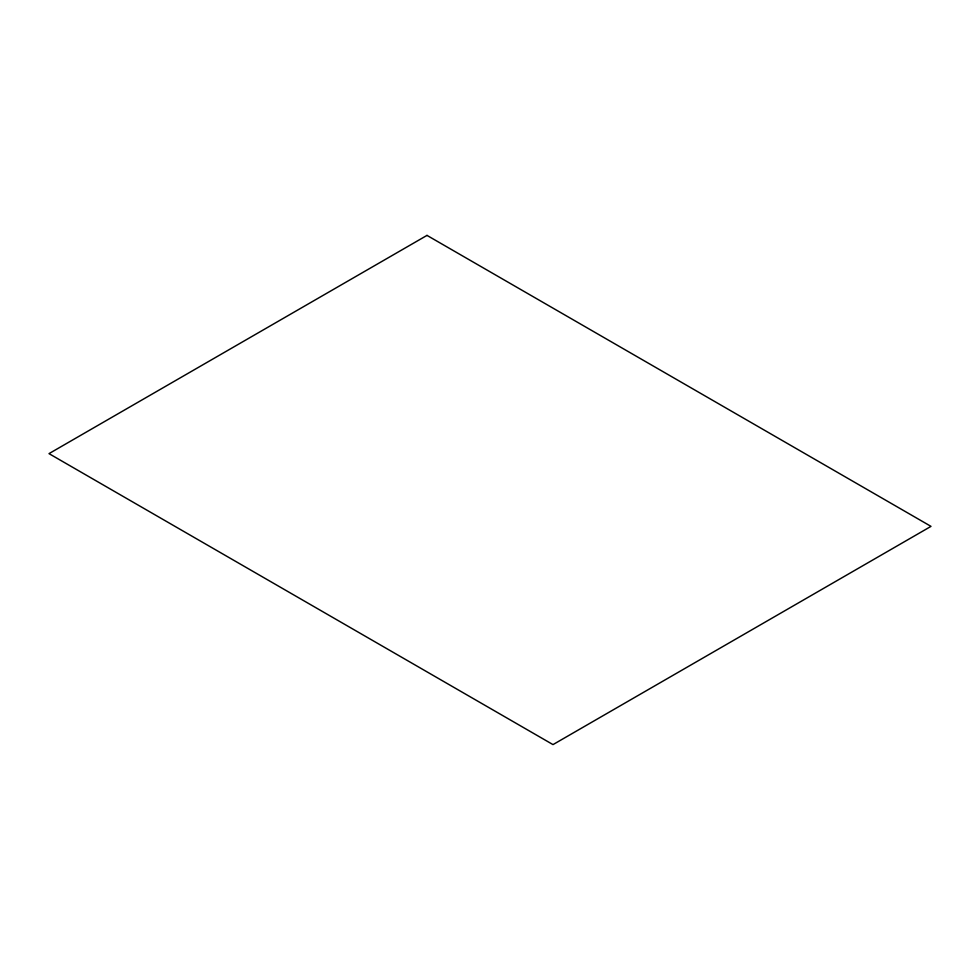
<?xml version="1.0" encoding="UTF-8"?>
<svg xmlns="http://www.w3.org/2000/svg" width="980" height="980" viewBox="0 0 980 980"><rect width="100%" height="100%" fill="white"/><g stroke="black" fill="none" stroke-linecap="round" stroke-linejoin="round"><path stroke-width="1.47" d="M426.998 235.396L49 453.63L553.002 744.604L931 526.37L426.998 235.396"/></g></svg>
